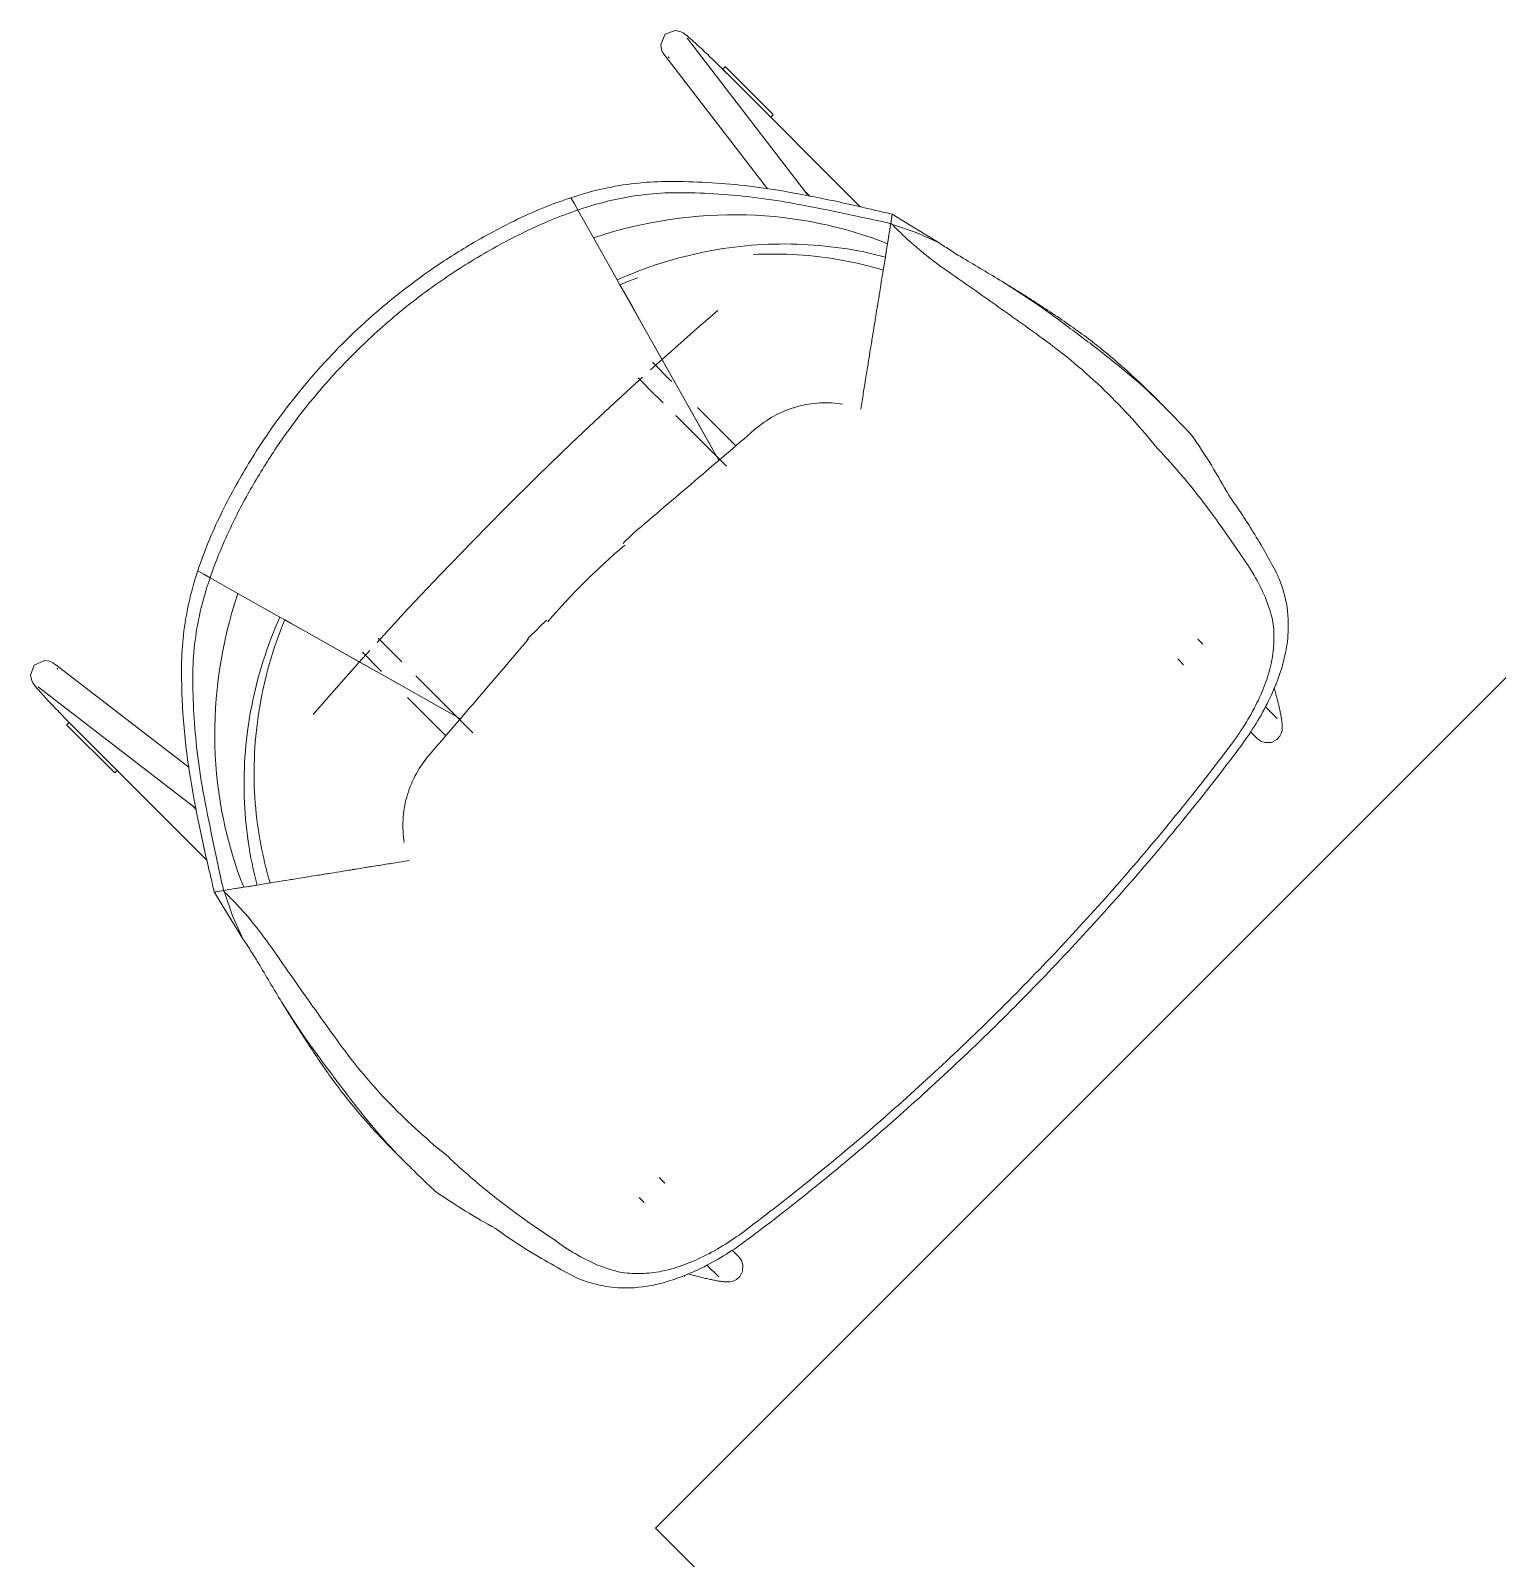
# Model space of a CAD drawing. Header units: millimetres. Extents: x 79795 to 317870, y -36033 to 97293.
# Drawn here: x 169828 to 170660, y 24612 to 25478 of the extents above; entities that cross this region are included whole.
import ezdxf

# ---------------------------------------------------------------- set-up
doc = ezdxf.new("R2010")
doc.units = ezdxf.units.MM
doc.header["$MEASUREMENT"] = 0
doc.layers.add('I-FURN', color=8, linetype='CONTINUOUS', lineweight=9)

msp = doc.modelspace()

# ---------------------------------------------------------------- linework, layer by layer
at = {"layer": 'I-FURN'}
for p, q in [((170188.34, 25476.32), (170185.7, 25470.5)), ((170188.34, 25476.32), (170194.01, 25478.41)), ((170194.01, 25478.41), (170196.52, 25477.94)), ((170196.52, 25477.94), (170197.66, 25477.45)), ((170197.66, 25477.45), (170198.36, 25477.06)), ((170198.36, 25477.06), (170198.9, 25476.72)), ((170198.9, 25476.72), (170199.36, 25476.39)), ((170199.36, 25476.39), (170199.81, 25476.06)), ((170185.7, 25470.5), (170186.12, 25467.75)), ((170186.12, 25467.75), (170186.62, 25466.53)), ((170199.81, 25476.06), (170200.25, 25475.72)), ((170200.25, 25475.72), (170200.71, 25475.35)), ((170200.65, 25474.17), (170200.7, 25474.11)), ((170200.7, 25474.11), (170200.81, 25473.96)), ((170200.71, 25475.35), (170201.18, 25474.96)), ((170200.81, 25473.96), (170200.85, 25473.91)), ((170268.06, 25386.65), (170200.85, 25473.91)), ((170201.18, 25474.96), (170201.68, 25474.54)), ((170201.68, 25474.54), (170202.21, 25474.1)), ((170202.21, 25474.1), (170202.76, 25473.62)), ((170202.76, 25473.62), (170203.34, 25473.11)), ((170203.34, 25473.11), (170203.95, 25472.57)), ((170203.95, 25472.57), (170204.58, 25472)), ((170204.58, 25472), (170205.25, 25471.4)), ((170205.25, 25471.4), (170205.94, 25470.77)), ((170205.94, 25470.77), (170206.66, 25470.11)), ((170206.66, 25470.11), (170207.4, 25469.43)), ((170207.4, 25469.43), (170208.17, 25468.71)), ((170208.17, 25468.71), (170208.96, 25467.97)), ((170208.96, 25467.97), (170209.78, 25467.21)), ((170186.62, 25466.53), (170187.02, 25465.81)), ((170187.02, 25465.81), (170187.36, 25465.26)), ((170187.36, 25465.26), (170187.69, 25464.79)), ((170187.69, 25464.79), (170188.02, 25464.35)), ((170188.02, 25464.35), (170188.17, 25464.15)), ((170188.17, 25464.15), (170246.34, 25388.63)), ((170190, 25463.42), (170190.15, 25463.3)), ((170190.15, 25463.3), (170190.38, 25463.13)), ((170190.38, 25463.13), (170190.67, 25462.89)), ((170209.78, 25467.21), (170210.62, 25466.42)), ((170210.62, 25466.42), (170211.47, 25465.6)), ((170211.47, 25465.6), (170212.35, 25464.77)), ((170212.35, 25464.77), (170213.25, 25463.91)), ((170213.25, 25463.91), (170214.16, 25463.03)), ((170214.16, 25463.03), (170215.09, 25462.14)), ((170215.09, 25462.14), (170216.03, 25461.23)), ((170216.03, 25461.23), (170216.98, 25460.3)), ((170216.98, 25460.3), (170217.95, 25459.36)), ((170217.95, 25459.36), (170218.92, 25458.41)), ((170218.92, 25458.41), (170219.91, 25457.44)), ((170219.91, 25457.44), (170220.89, 25456.47)), ((170220.81, 25456.56), (170222.18, 25457.93)), ((170225.12, 25452.26), (170220.81, 25456.56)), ((170220.89, 25456.47), (170221.89, 25455.48)), ((170221.89, 25455.48), (170222.89, 25454.5)), ((170249.49, 25430.72), (170222.23, 25457.98)), ((170222.89, 25454.5), (170223.88, 25453.5)), ((170223.88, 25453.5), (170224.88, 25452.5)), ((170224.88, 25452.5), (170225.11, 25452.28)), ((170299.06, 25378.33), (170225.11, 25452.28)), ((170248.07, 25429.3), (170247.69, 25429.68)), ((170249.44, 25430.67), (170248.07, 25429.3)), ((170134.82, 25383.61), (170136.79, 25380.11)), ((170134.82, 25383.61), (170136.79, 25380.11)), ((170267.6, 25387.16), (170270.3, 25384.46)), ((170268.06, 25386.65), (170268.85, 25385.48)), ((170136.79, 25380.11), (170138.77, 25376.59)), ((170136.79, 25380.11), (170138.77, 25376.59)), ((170147.62, 25360.88), (170138.77, 25376.59)), ((170138.77, 25376.59), (170147.62, 25360.88)), ((170317.04, 25374.32), (170316.17, 25368.94)), ((170316.18, 25368.97), (170317.04, 25374.3)), ((170316.18, 25369), (170317.04, 25374.3)), ((170330.25, 25366.24), (170316.95, 25374.36)), ((170315.69, 25369.06), (170316.18, 25368.97)), ((170317.09, 25368.36), (170316.17, 25368.94)), ((170317.09, 25368.36), (170330.6, 25363.83)), ((170343.55, 25358.11), (170330.25, 25366.24)), ((170330.6, 25363.83), (170343.55, 25358.11)), ((170161.08, 25337), (170147.62, 25360.88)), ((170147.62, 25360.88), (170161.08, 25337)), ((170314.32, 25357.51), (170313.62, 25353.19)), ((170315.3, 25363.54), (170314.32, 25357.51)), ((170313.1, 25349.95), (170311.9, 25342.56)), ((170313.62, 25353.19), (170313.1, 25349.95)), ((170162.6, 25334.29), (170161.08, 25337)), ((170161.08, 25337), (170162.6, 25334.29)), ((170164.68, 25330.61), (170162.6, 25334.29)), ((170162.6, 25334.29), (170218.71, 25234.71)), ((170169.48, 25322.08), (170164.68, 25330.61)), ((170379.35, 25336.1), (170389.96, 25329.26)), ((170389.96, 25329.26), (170400.62, 25322.09)), ((170176.78, 25309.13), (170169.48, 25322.08)), ((170400.62, 25322.09), (170411.94, 25313.93)), ((170218.15, 25319.65), (170206.08, 25309.22)), ((170186.18, 25292.44), (170176.78, 25309.13)), ((170206.08, 25309.22), (170186.7, 25292.07)), ((170186.7, 25292.07), (170179.99, 25286.02)), ((170191.34, 25279.99), (170181.06, 25290.28)), ((170197.21, 25272.87), (170186.18, 25292.44)), ((170154.27, 25262.41), (170173.51, 25280.14)), ((170173, 25281.36), (170182.86, 25271.51)), ((170173.51, 25280.14), (170175.46, 25281.92)), ((170191.34, 25279.99), (170192.02, 25279.31)), ((170183.46, 25270.91), (170182.86, 25271.51)), ((170184.16, 25270.21), (170183.46, 25270.91)), ((170184.87, 25269.5), (170184.16, 25270.21)), ((170185.6, 25268.77), (170184.87, 25269.5)), ((170186.34, 25268.02), (170185.6, 25268.77)), ((170209.29, 25251.43), (170197.21, 25272.87)), ((170470.04, 25266.19), (170464.09, 25272.13)), ((170135.16, 25244.37), (170154.27, 25262.41)), ((170187.1, 25267.27), (170186.34, 25268.02)), ((170195.12, 25259.24), (170194.3, 25260.06)), ((170228.36, 25242.98), (170206.67, 25264.66)), ((170288.86, 25266.54), (170287.38, 25266.74)), ((170195.94, 25258.42), (170195.12, 25259.24)), ((170195.94, 25258.42), (170222.98, 25231.39)), ((170218.71, 25234.71), (170209.29, 25251.43)), ((170116.22, 25226.05), (170135.16, 25244.37)), ((170097.46, 25207.49), (170116.22, 25226.05)), ((170078.92, 25188.71), (170097.46, 25207.49)), ((170060.63, 25169.75), (170078.92, 25188.71)), ((169926.74, 25170.06), (169923.24, 25172.03)), ((169926.74, 25170.06), (169923.24, 25172.03)), ((169930.25, 25168.08), (169926.74, 25170.06)), ((169930.25, 25168.08), (169926.74, 25170.06)), ((169930.25, 25168.08), (169945.97, 25159.22)), ((169945.97, 25159.22), (169930.25, 25168.08)), ((170042.62, 25150.63), (170060.63, 25169.75)), ((169945.97, 25159.22), (169969.85, 25145.77)), ((169969.85, 25145.77), (169945.97, 25159.22)), ((170024.92, 25131.38), (170042.62, 25150.63)), ((169969.85, 25145.77), (169972.56, 25144.24)), ((169972.56, 25144.24), (169969.85, 25145.77)), ((169972.56, 25144.24), (169976.23, 25142.17)), ((170072.14, 25088.14), (169972.56, 25144.24)), ((169976.23, 25142.17), (169984.77, 25137.36)), ((169984.77, 25137.36), (169997.72, 25130.07)), ((169997.72, 25130.07), (170014.41, 25120.66)), ((170035.34, 25123.99), (170025.48, 25133.84)), ((170110, 25133.12), (170110.78, 25133.41)), ((170493.07, 25130.42), (170490.18, 25133.31)), ((169830.53, 25118.5), (169836.35, 25121.14)), ((169836.35, 25121.14), (169839.09, 25120.73)), ((170014.78, 25120.14), (170020.82, 25126.86)), ((170016.57, 25125.79), (170026.85, 25115.5)), ((170035.34, 25123.99), (170036.02, 25123.31)), ((170036.02, 25123.31), (170036.72, 25122.61)), ((170036.72, 25122.61), (170037.43, 25121.89)), ((170037.43, 25121.89), (170038.16, 25121.16)), ((170038.16, 25121.16), (170038.91, 25120.42)), ((170677.73, 25124.09), (170182.75, 24629.12)), ((170478.87, 25121.99), (170482.11, 25118.76)), ((169830.53, 25118.5), (169828.44, 25112.84)), ((169828.44, 25112.84), (169828.9, 25110.33)), ((169839.09, 25120.73), (169840.31, 25120.23)), ((169840.31, 25120.23), (169841.04, 25119.83)), ((169841.04, 25119.83), (169841.58, 25119.48)), ((169841.58, 25119.48), (169842.05, 25119.15)), ((169842.05, 25119.15), (169842.5, 25118.83)), ((169842.5, 25118.83), (169842.7, 25118.67)), ((169918.31, 25060.43), (169842.7, 25118.67)), ((169843.43, 25116.85), (169843.54, 25116.69)), ((169843.54, 25116.69), (169843.72, 25116.47)), ((169843.72, 25116.47), (169843.95, 25116.18)), ((169997.62, 25100.76), (170014.78, 25120.14)), ((170014.41, 25120.66), (170033.98, 25109.64)), ((170027.45, 25114.9), (170026.85, 25115.5)), ((170046.88, 25112.45), (170047.7, 25111.63)), ((169828.9, 25110.33), (169829.39, 25109.18)), ((169829.39, 25109.18), (169829.79, 25108.48)), ((169829.79, 25108.48), (169830.13, 25107.95)), ((169830.13, 25107.95), (169830.46, 25107.48)), ((169830.46, 25107.48), (169830.78, 25107.04)), ((169830.78, 25107.04), (169831.13, 25106.59)), ((169831.13, 25106.59), (169831.49, 25106.14)), ((169831.49, 25106.14), (169831.88, 25105.66)), ((169831.88, 25105.66), (169832.3, 25105.16)), ((169832.3, 25105.16), (169832.75, 25104.64)), ((169832.67, 25106.19), (169832.73, 25106.15)), ((169832.73, 25106.15), (169832.89, 25106.03)), ((169832.75, 25104.64), (169833.23, 25104.09)), ((169832.89, 25106.03), (169832.94, 25106)), ((169832.94, 25106), (169920.19, 25038.78)), ((169833.23, 25104.09), (169833.73, 25103.51)), ((170033.98, 25109.64), (170055.41, 25097.56)), ((170047.7, 25111.63), (170048.42, 25110.9)), ((170079.24, 25080.08), (170048.42, 25110.9)), ((170534.49, 25102.3), (170533.57, 25105.7)), ((170535.06, 25107.63), (170534.56, 25107.49)), ((169833.73, 25103.51), (169834.27, 25102.9)), ((169834.27, 25102.9), (169834.84, 25102.26)), ((169834.84, 25102.26), (169835.44, 25101.6)), ((169835.44, 25101.6), (169836.07, 25100.91)), ((169836.07, 25100.91), (169836.73, 25100.19)), ((169836.73, 25100.19), (169837.42, 25099.44)), ((169837.42, 25099.44), (169838.13, 25098.68)), ((169838.13, 25098.68), (169838.87, 25097.88)), ((169838.87, 25097.88), (169839.64, 25097.07)), ((169839.64, 25097.07), (169840.43, 25096.23)), ((169840.43, 25096.23), (169841.24, 25095.37)), ((169841.24, 25095.37), (169842.08, 25094.49)), ((169988.75, 25090.49), (169997.62, 25100.76)), ((170042.18, 25100.17), (170063.87, 25078.49)), ((170055.41, 25097.56), (170072.14, 25088.14)), ((170534.54, 25102.1), (170534.49, 25102.3)), ((170534.73, 25101.38), (170534.54, 25102.1)), ((170534.92, 25100.66), (170534.73, 25101.38)), ((170535.1, 25099.94), (170534.92, 25100.66)), ((170535.29, 25099.22), (170535.1, 25099.94)), ((170535.46, 25098.51), (170535.29, 25099.22)), ((170535.64, 25097.8), (170535.46, 25098.51)), ((170535.81, 25097.09), (170535.64, 25097.8)), ((170535.97, 25096.4), (170535.81, 25097.09)), ((170536.14, 25095.71), (170535.97, 25096.4)), ((170536.29, 25095.03), (170536.14, 25095.71)), ((170536.44, 25094.35), (170536.29, 25095.03)), ((169842.08, 25094.49), (169842.94, 25093.6)), ((169842.94, 25093.6), (169843.81, 25092.69)), ((169843.81, 25092.69), (169844.71, 25091.76)), ((169844.71, 25091.76), (169845.62, 25090.82)), ((169845.62, 25090.82), (169846.55, 25089.86)), ((169846.55, 25089.86), (169847.49, 25088.9)), ((169847.49, 25088.9), (169848.44, 25087.92)), ((169848.44, 25087.92), (169849.41, 25086.94)), ((169849.41, 25086.94), (169850.38, 25085.95)), ((170535.26, 25088.23), (170528.57, 25094.92)), ((170536.59, 25093.69), (170536.44, 25094.35)), ((170536.73, 25093.04), (170536.59, 25093.69)), ((170536.86, 25092.4), (170536.73, 25093.04)), ((170536.99, 25091.78), (170536.86, 25092.4)), ((170537.12, 25091.16), (170536.99, 25091.78)), ((170537.23, 25090.56), (170537.12, 25091.16)), ((170537.34, 25089.98), (170537.23, 25090.56)), ((170537.45, 25089.41), (170537.34, 25089.98)), ((170537.54, 25088.85), (170537.45, 25089.41)), ((170537.64, 25088.31), (170537.54, 25088.85)), ((170537.72, 25087.78), (170537.64, 25088.31)), ((170537.8, 25087.27), (170537.72, 25087.78)), ((170537.87, 25086.77), (170537.8, 25087.27)), ((170537.93, 25086.28), (170537.87, 25086.77)), ((169848.87, 25084.62), (169876.13, 25057.36)), ((169848.92, 25084.67), (169850.28, 25086.03)), ((169850.28, 25086.03), (169854.55, 25081.76)), ((169850.38, 25085.95), (169851.36, 25084.96)), ((169851.36, 25084.96), (169852.35, 25083.96)), ((169852.35, 25083.96), (169853.34, 25082.96)), ((169853.34, 25082.96), (169854.34, 25081.96)), ((169854.34, 25081.96), (169854.56, 25081.74)), ((169854.56, 25081.74), (169928.52, 25007.78)), ((170520.16, 25080.7), (170523.95, 25076.91)), ((170535.04, 25076.29), (170536.74, 25078.21)), ((170536.74, 25078.21), (170537.5, 25079.73)), ((170537.5, 25079.73), (170537.85, 25080.85)), ((170537.85, 25080.85), (170538.01, 25081.69)), ((170537.98, 25085.81), (170537.93, 25086.28)), ((170538.03, 25085.34), (170537.98, 25085.81)), ((170538.01, 25081.69), (170538.09, 25082.37)), ((170538.07, 25084.88), (170538.03, 25085.34)), ((170538.1, 25084.42), (170538.07, 25084.88)), ((170538.09, 25082.37), (170538.13, 25082.95)), ((170538.12, 25083.95), (170538.1, 25084.42)), ((170538.13, 25083.47), (170538.12, 25083.95)), ((170538.13, 25082.95), (170538.13, 25083.47)), ((170524.65, 25076.29), (170523.95, 25076.91)), ((170526.07, 25075.35), (170524.65, 25076.29)), ((170528.5, 25074.54), (170526.07, 25075.35)), ((170531.96, 25074.71), (170528.5, 25074.54)), ((170531.96, 25074.71), (170535.04, 25076.29)), ((169877.54, 25058.77), (169876.18, 25057.41)), ((169922.39, 25036.54), (169919.72, 25039.21)), ((169920.19, 25038.78), (169921.37, 25038)), ((170040.1, 25019.47), (170040.31, 25017.98)), ((169937.88, 24990.67), (169937.78, 24991.15)), ((169949.34, 24992.53), (169943.3, 24991.55)), ((169953.65, 24993.22), (169949.34, 24992.53)), ((169956.9, 24993.75), (169953.66, 24993.22)), ((169964.29, 24994.95), (169956.9, 24993.75)), ((169932.48, 24989.9), (169940.6, 24976.59)), ((169937.9, 24990.67), (169932.53, 24989.8)), ((169932.54, 24989.8), (169937.88, 24990.67)), ((169933.12, 24989.9), (169937.84, 24990.66)), ((169938.48, 24989.76), (169937.9, 24990.67)), ((169943.01, 24976.24), (169938.48, 24989.76)), ((169940.6, 24976.59), (169948.74, 24963.29)), ((169948.74, 24963.29), (169943.01, 24976.24)), ((169977.58, 24916.89), (169970.74, 24927.5)), ((169984.75, 24906.22), (169977.58, 24916.89)), ((169992.92, 24894.91), (169984.75, 24906.22)), ((170034.71, 24842.75), (170040.66, 24836.81)), ((170188.09, 24824.74), (170184.85, 24827.98)), ((170173.54, 24816.66), (170176.43, 24813.78)), ((170229.93, 24782.9), (170226.15, 24786.68)), ((170211.92, 24778.28), (170218.62, 24771.58)), ((170230.56, 24782.2), (170229.93, 24782.9)), ((170231.49, 24780.77), (170230.56, 24782.2)), ((170232.14, 24774.89), (170230.56, 24771.81)), ((170232.31, 24778.34), (170231.49, 24780.77)), ((170232.14, 24774.89), (170232.31, 24778.34)), ((170199.35, 24772.29), (170199.22, 24771.79)), ((170201.14, 24773.27), (170204.55, 24772.36)), ((170204.74, 24772.31), (170204.55, 24772.36)), ((170205.46, 24772.12), (170204.74, 24772.31)), ((170206.19, 24771.93), (170205.46, 24772.12)), ((170206.91, 24771.74), (170206.19, 24771.93)), ((170207.62, 24771.56), (170206.91, 24771.74)), ((170208.34, 24771.38), (170207.62, 24771.56)), ((170209.05, 24771.21), (170208.34, 24771.38)), ((170209.75, 24771.04), (170209.05, 24771.21)), ((170210.45, 24770.87), (170209.75, 24771.04)), ((170211.14, 24770.71), (170210.45, 24770.87)), ((170211.82, 24770.55), (170211.14, 24770.71)), ((170212.49, 24770.4), (170211.82, 24770.55)), ((170213.15, 24770.26), (170212.49, 24770.4)), ((170213.8, 24770.12), (170213.15, 24770.26)), ((170214.44, 24769.98), (170213.8, 24770.12)), ((170215.07, 24769.85), (170214.44, 24769.98)), ((170215.68, 24769.73), (170215.07, 24769.85)), ((170216.28, 24769.61), (170215.68, 24769.73)), ((170216.87, 24769.5), (170216.28, 24769.61)), ((170217.44, 24769.4), (170216.87, 24769.5)), ((170218, 24769.3), (170217.44, 24769.4)), ((170218.54, 24769.21), (170218, 24769.3)), ((170219.06, 24769.13), (170218.54, 24769.21)), ((170219.58, 24769.05), (170219.06, 24769.13)), ((170220.08, 24768.98), (170219.58, 24769.05)), ((170220.56, 24768.92), (170220.08, 24768.98)), ((170221.04, 24768.86), (170220.56, 24768.92)), ((170221.5, 24768.81), (170221.04, 24768.86)), ((170221.96, 24768.77), (170221.5, 24768.81)), ((170222.43, 24768.74), (170221.96, 24768.77)), ((170222.89, 24768.72), (170222.43, 24768.74)), ((170223.38, 24768.71), (170222.89, 24768.72)), ((170223.9, 24768.72), (170223.38, 24768.71)), ((170224.48, 24768.75), (170223.9, 24768.72)), ((170225.16, 24768.83), (170224.48, 24768.75)), ((170226, 24769), (170225.16, 24768.83)), ((170227.11, 24769.34), (170226, 24769)), ((170228.64, 24770.11), (170227.11, 24769.34)), ((170230.56, 24771.81), (170228.64, 24770.11)), ((170182.75, 24629.12), (170677.73, 24134.14))]:
    msp.add_line(p, q, dxfattribs=at)
msp.add_arc((170407.86, 24898.98), 376.15, 130.12594, 139.52933, dxfattribs=at)
for centre, major_axis, ratio, start_param, end_param in [((170276.83, 25875.3), (411.51, -411.51), 0.743145, 5.413461, 5.430001), ((167608.5, 20809.78), (-3756.55, -3756.55), 0.981627, 3.381927, 3.386869), ((168662.85, 21053.35), (4235.43, -4235.43), 0.743145, 1.876602, 1.878583), ((169431.54, 25030.02), (411.51, -411.51), 0.743145, 0.853184, 0.869189), ((174497.06, 27698.34), (-3756.55, -3756.55), 0.981627, 6.037909, 6.042851), ((174253.49, 26644), (4235.43, -4235.43), 0.743145, 4.404602, 4.406583)]:
    msp.add_ellipse(centre, major_axis=major_axis, ratio=ratio, start_param=start_param, end_param=end_param, dxfattribs=at)
for points in [[(170188.35, 25392.77), (170182.73, 25392.75), (170171.25, 25392.02), (170153.27, 25389.09), (170141.01, 25385.66), (170134.82, 25383.61)], [(170252.39, 25387.82), (170245.08, 25389.01), (170230.59, 25390.97), (170209.29, 25392.57), (170195.29, 25392.84), (170188.35, 25392.77)], [(170102.54, 25370.4), (170107.95, 25373.04), (170118.77, 25377.9), (170129.49, 25381.87), (170134.82, 25383.61)], [(170138.77, 25376.59), (170145.24, 25378.83), (170158.03, 25382.56), (170176.81, 25385.72), (170188.81, 25386.44), (170194.7, 25386.42)], [(170194.7, 25386.42), (170201.72, 25386.44), (170215.87, 25386.04), (170237.46, 25384.16), (170252.14, 25381.98), (170259.55, 25380.66)], [(170308.58, 25376.17), (170298.81, 25378.59), (170279.62, 25382.9), (170261.3, 25386.3), (170252.39, 25387.82)], [(170138.77, 25376.59), (170133.8, 25374.93), (170123.81, 25371.2), (170113.74, 25366.68), (170108.7, 25364.24)], [(170314.32, 25357.51), (170289.73, 25367.31), (170235.26, 25378.87), (170176.33, 25370.46), (170147.62, 25360.88)], [(170259.55, 25380.66), (170268.52, 25378.96), (170286.89, 25375.36), (170305.99, 25371.27), (170315.69, 25369.06)], [(170316.18, 25369), (170316.41, 25370.43), (170316.7, 25372.19), (170317.04, 25374.3)], [(170316.17, 25368.94), (170315.74, 25366.24), (170315.36, 25363.94), (170315.05, 25362.04)], [(170349.2, 25341.33), (170345.2, 25344.1), (170337.46, 25349.83), (170326.64, 25358.87), (170320.15, 25365.16), (170317.09, 25368.36)], [(170313.1, 25349.95), (170296.92, 25354.23), (170263.22, 25359.19), (170211.22, 25355), (170177.35, 25344.29), (170161.08, 25337)], [(170314.32, 25357.51), (170314.06, 25355.89), (170313.83, 25354.45), (170313.62, 25353.19)], [(170315.05, 25362.03), (170314.74, 25360.13), (170314.5, 25358.62), (170314.32, 25357.51)], [(170343.55, 25358.11), (170345.74, 25356.58), (170350.21, 25353.58), (170354.84, 25350.72), (170357.2, 25349.33)], [(170313.62, 25353.19), (170313.42, 25351.93), (170313.24, 25350.85), (170313.1, 25349.95)], [(170172.77, 25338.22), (170169.36, 25336.99), (170165.97, 25335.68), (170162.6, 25334.29)], [(170401.98, 25303.97), (170393.25, 25310.28), (170375.72, 25322.83), (170358.06, 25335.19), (170349.2, 25341.33)], [(170430.8, 25301.65), (170424.24, 25306.65), (170410.66, 25316.29), (170396.44, 25325.46), (170389.23, 25329.99)], [(170308.55, 25321.87), (170308.27, 25320.14), (170307.98, 25318.33), (170307.67, 25316.45)], [(170309.56, 25328.09), (170309.22, 25326.05), (170308.87, 25323.83), (170308.48, 25321.47)], [(170307.67, 25316.44), (170307.29, 25314.09), (170306.89, 25311.64), (170306.48, 25309.08)], [(170411.94, 25313.93), (170418.56, 25309.01), (170431.68, 25299.24), (170450.65, 25284.28), (170462.37, 25273.82), (170467.88, 25268.34)], [(170305.51, 25303.12), (170305.08, 25300.49), (170304.64, 25297.76), (170304.19, 25294.99)], [(170306.58, 25309.71), (170306.23, 25307.57), (170305.87, 25305.37), (170305.51, 25303.11)], [(170467.29, 25241.5), (170462.76, 25247.12), (170453.21, 25258.2), (170437.66, 25274.43), (170420.62, 25289.83), (170408.34, 25299.37), (170401.98, 25303.97)], [(170304.33, 25295.86), (170303.93, 25293.39), (170303.53, 25290.89), (170303.12, 25288.34)], [(170461.57, 25274.65), (170456.77, 25279.42), (170446.81, 25288.67), (170436.23, 25297.39), (170430.8, 25301.65)], [(170303.11, 25288.31), (170302.66, 25285.49), (170302.2, 25282.65), (170301.72, 25279.73)], [(170301.9, 25280.84), (170301.47, 25278.19), (170301.03, 25275.49), (170300.59, 25272.77)], [(170300.6, 25272.81), (170300.12, 25269.82), (170299.63, 25266.8), (170299.13, 25263.73)], [(170467.86, 25268.35), (170465.77, 25270.46), (170463.67, 25272.56), (170461.57, 25274.65)], [(170467.88, 25268.34), (170471.17, 25265.07), (170477.64, 25258.55), (170483.86, 25252.03), (170486.91, 25248.76)], [(170287.38, 25266.74), (170283.08, 25267.34), (170274.38, 25267.58), (170261.59, 25265.14), (170249.59, 25260.06), (170242.44, 25255.09), (170239.16, 25252.25)], [(170239.16, 25252.25), (170227.79, 25242.45), (170204.93, 25222.82), (170181.82, 25203.16), (170170.2, 25193.33)], [(170486.91, 25248.76), (170490.76, 25243.14), (170498.12, 25231.85), (170504.72, 25220.5), (170507.82, 25214.82)], [(170514.18, 25181.57), (170509.9, 25188.13), (170500.71, 25201.35), (170485.28, 25221.64), (170473.5, 25234.91), (170467.29, 25241.5)], [(170507.82, 25214.82), (170513.13, 25207.33), (170522.99, 25192.45), (170531.22, 25177.83), (170534.92, 25170.59)], [(169923.24, 25172.03), (169924.98, 25177.35), (169928.94, 25188.07), (169933.81, 25198.89), (169936.45, 25204.31)], [(169942.61, 25198.15), (169940.17, 25193.11), (169935.65, 25183.04), (169931.91, 25173.04), (169930.25, 25168.08)], [(170170.2, 25193.33), (170168.25, 25191.38), (170166.31, 25189.43), (170164.36, 25187.49)], [(170532.59, 25144.25), (170531.53, 25148.67), (170528.75, 25157.31), (170522.37, 25169.67), (170517.1, 25177.65), (170514.18, 25181.57)], [(169923.24, 25172.03), (169921.19, 25165.83), (169917.76, 25153.58), (169914.82, 25135.6), (169914.1, 25124.12), (169914.07, 25118.5)], [(169920.42, 25112.14), (169920.41, 25118.03), (169921.12, 25130.03), (169924.28, 25148.82), (169928.02, 25161.61), (169930.25, 25168.08)], [(169945.97, 25159.22), (169936.39, 25130.52), (169927.97, 25071.59), (169939.53, 25017.11), (169949.34, 24992.53)], [(169969.85, 25145.77), (169962.56, 25129.49), (169951.84, 25095.62), (169947.66, 25043.62), (169952.62, 25009.93), (169956.9, 24993.75)], [(169972.56, 25144.24), (169965.81, 25127.93), (169956.23, 25094.21), (169953.71, 25043.12), (169959.62, 25010.49), (169964.29, 24994.95)], [(170120.92, 25144.05), (170117.28, 25140.41), (170113.64, 25136.76), (170110, 25133.12)], [(170524.57, 25098.7), (170526.44, 25102.64), (170529.63, 25110.46), (170532.66, 25122.14), (170533.76, 25133.49), (170533.21, 25140.71), (170532.59, 25144.25)], [(170110.78, 25133.41), (170101.4, 25122.34), (170082.66, 25100.32), (170063.94, 25078.53), (170054.59, 25067.69)], [(169914.07, 25118.5), (169913.94, 25108.15), (169914.64, 25087.14), (169917.25, 25065.46), (169919.03, 25054.45)], [(169926.18, 25047.3), (169924.87, 25054.69), (169922.69, 25069.36), (169920.81, 25090.98), (169920.41, 25105.13), (169920.42, 25112.14)], [(170535.18, 25109.32), (170533.54, 25105.06), (170529.76, 25096.59), (170522.56, 25083.81), (170516.87, 25075.53), (170513.79, 25071.42)], [(170509.3, 25073.65), (170512.36, 25077.73), (170517.96, 25086), (170522.54, 25094.44), (170524.57, 25098.7)], [(170054.59, 25067.69), (170051.75, 25064.4), (170046.77, 25057.24), (170041.7, 25045.24), (170039.26, 25032.45), (170039.51, 25023.75), (170040.1, 25019.47)], [(169919.03, 25054.45), (169920.55, 25045.5), (169923.96, 25027.13), (169928.26, 25007.99), (169930.67, 24998.26)], [(169937.78, 24991.15), (169935.58, 25000.84), (169931.49, 25019.93), (169927.89, 25038.31), (169926.18, 25047.3)], [(169997.76, 25000.37), (169995.21, 24999.96), (169992.73, 24999.55), (169990.38, 24999.17)], [(169997.14, 25000.27), (169999.27, 25000.61), (170001.48, 25000.97), (170003.73, 25001.34)], [(170011.85, 25002.65), (170009.08, 25002.2), (170006.37, 25001.76), (170003.73, 25001.34)], [(170043.11, 25007.72), (170040.05, 25007.22), (170037.03, 25006.73), (170034.04, 25006.24)], [(169937.9, 24990.67), (169940.6, 24991.11), (169942.91, 24991.48), (169944.81, 24991.79)], [(169944.82, 24991.79), (169946.72, 24992.1), (169948.23, 24992.35), (169949.34, 24992.53)], [(169949.34, 24992.53), (169950.96, 24992.79), (169952.39, 24993.02), (169953.65, 24993.22)], [(169953.66, 24993.22), (169954.92, 24993.43), (169956, 24993.6), (169956.9, 24993.75)], [(169975.29, 24996.73), (169972.37, 24996.26), (169967.5, 24995.47), (169964.99, 24995.06), (169964.29, 24994.95)], [(169975.08, 24996.7), (169976.23, 24996.88), (169977.46, 24997.08), (169978.75, 24997.29)], [(169985.38, 24998.36), (169983.01, 24997.98), (169980.87, 24997.63), (169978.83, 24997.3)], [(169984.98, 24998.3), (169986.71, 24998.58), (169988.52, 24998.87), (169990.4, 24999.18)], [(169937.85, 24990.66), (169936.55, 24990.45), (169934.93, 24990.19), (169933.12, 24989.9)], [(169965.52, 24957.65), (169962.75, 24961.65), (169957.02, 24969.39), (169947.98, 24980.21), (169941.68, 24986.7), (169938.48, 24989.76)], [(169948.74, 24963.29), (169950.27, 24961.1), (169953.26, 24956.64), (169956.12, 24952.01), (169957.52, 24949.65)], [(170002.88, 24904.87), (169996.56, 24913.6), (169984.02, 24931.13), (169971.65, 24948.79), (169965.52, 24957.65)], [(169976.86, 24917.61), (169981.39, 24910.41), (169990.56, 24896.18), (170000.19, 24882.61), (170005.19, 24876.05)], [(170065.35, 24839.55), (170059.73, 24844.09), (170048.65, 24853.64), (170032.42, 24869.19), (170017.02, 24886.22), (170007.47, 24898.5), (170002.88, 24904.87)], [(170038.51, 24838.96), (170033.03, 24844.48), (170022.56, 24856.19), (170007.6, 24875.16), (169997.83, 24888.29), (169992.92, 24894.91)], [(170005.19, 24876.05), (170009.45, 24870.62), (170018.18, 24860.03), (170027.42, 24850.08), (170032.19, 24845.28)], [(170032.19, 24845.28), (170034.29, 24843.17), (170036.39, 24841.08), (170038.49, 24838.99)], [(170058.09, 24819.94), (170054.82, 24822.98), (170048.29, 24829.21), (170041.77, 24835.67), (170038.51, 24838.96)], [(170125.27, 24792.67), (170118.71, 24796.94), (170105.49, 24806.14), (170085.2, 24821.57), (170071.94, 24833.35), (170065.35, 24839.55)], [(170058.09, 24819.94), (170063.72, 24816.07), (170075.03, 24808.71), (170086.36, 24802.12), (170092.03, 24799.03)], [(170092.03, 24799.03), (170096.99, 24795.44), (170106.9, 24788.63), (170121.83, 24779.77), (170131.48, 24774.43), (170136.25, 24771.93)], [(170162.6, 24774.25), (170158.16, 24775.33), (170149.48, 24778.12), (170137.16, 24784.49), (170129.19, 24789.75), (170125.27, 24792.67)], [(170197.53, 24771.66), (170201.78, 24773.31), (170210.26, 24777.09), (170223.04, 24784.29), (170231.32, 24789.98), (170235.42, 24793.05)], [(170233.2, 24797.55), (170229.11, 24794.49), (170220.85, 24788.89), (170212.41, 24784.31), (170208.15, 24782.28)], [(170208.15, 24782.28), (170204.2, 24780.4), (170196.38, 24777.22), (170184.71, 24774.19), (170173.35, 24773.09), (170166.14, 24773.64), (170162.6, 24774.25)]]:
    msp.add_open_spline(points, degree=3, dxfattribs=at)
for points, knots in [([(169936.45, 25204.31), (169941.17, 25213.94), (169951.59, 25232.97), (169970.09, 25260.61), (169991.35, 25286.75), (170019.82, 25315.77), (170049.75, 25339.62), (170079.57, 25358.43), (170094.83, 25366.62), (170102.54, 25370.4)], [-1, -1, -1, -1, -0.861111, -0.722222, -0.583333, -0.444444, -0.222222, -0.111111, 0, 0, 0, 0]), ([(170108.7, 25364.24), (170099.04, 25359.55), (170079.97, 25349.17), (170052.29, 25330.71), (170026.11, 25309.47), (169997.09, 25280.99), (169973.26, 25251.03), (169954.5, 25221.15), (169946.36, 25205.87), (169942.61, 25198.15)], [-1, -1, -1, -1, -0.861111, -0.722222, -0.583333, -0.444444, -0.222222, -0.111111, 0, 0, 0, 0]), ([(170311.9, 25342.56), (170296.35, 25347.23), (170271.88, 25351.66), (170246.61, 25351.83), (170238.15, 25351.4)], [0, 0, 0, 0, 0.3333333, 0.5000122, 0.5000122, 0.5000122, 0.5000122]), ([(170311.9, 25342.56), (170311.81, 25342.03), (170311.54, 25340.37), (170310.89, 25336.36), (170310.35, 25333.01), (170310.12, 25331.56)], [-1, -1, -1, -1, -0.8928571, -0.7857143, -0.7142857, -0.7142857, -0.7142857, -0.7142857]), ([(170310.15, 25331.76), (170310.04, 25331.05), (170309.84, 25329.87), (170309.64, 25328.59), (170309.56, 25328.1)], [-0.71428571, -0.71428571, -0.71428571, -0.71428571, -0.67857143, -0.65678994, -0.65678994, -0.65678994, -0.65678994]), ([(170534.92, 25170.59), (170536.22, 25167.88), (170538.43, 25162.34), (170541.38, 25150.75), (170542.06, 25137.44), (170539.64, 25122.43), (170536.89, 25113.73), (170535.18, 25109.32)], [-1, -1, -1, -1, -0.85, -0.7, -0.4, -0.2, 0, 0, 0, 0]), ([(170233.2, 24797.55), (170246.1, 24807.24), (170271.62, 24827.15), (170321.6, 24869.13), (170381.66, 24925.18), (170437.72, 24985.24), (170479.69, 25035.22), (170499.6, 25060.74), (170509.3, 25073.65)], [-1, -1, -1, -1, -0.875, -0.75, -0.5, -0.25, -0.125, 0, 0, 0, 0]), ([(170513.79, 25071.42), (170504.01, 25058.42), (170483.93, 25032.69), (170441.6, 24982.31), (170385.08, 24921.76), (170324.54, 24865.24), (170274.15, 24822.91), (170248.43, 24802.83), (170235.42, 24793.05)], [-1, -1, -1, -1, -0.875, -0.75, -0.5, -0.25, -0.125, 0, 0, 0, 0]), ([(170010.98, 25002.51), (170011.59, 25002.61), (170014.01, 25003), (170016.55, 25003.41), (170018.48, 25003.72), (170018.53, 25003.73)], [0.71428571, 0.71428571, 0.71428571, 0.71428571, 0.73214286, 0.78571429, 0.78716796, 0.78716796, 0.78716796, 0.78716796]), ([(170027.11, 25005.12), (170024.5, 25004.7), (170021.63, 25004.24), (170018.81, 25003.78), (170018.54, 25003.73)], [-0.85714286, -0.85714286, -0.85714286, -0.85714286, -0.78571429, -0.77790979, -0.77790979, -0.77790979, -0.77790979]), ([(170026, 25004.94), (170027.28, 25005.15), (170029.94, 25005.58), (170032.65, 25006.02), (170034.06, 25006.25)], [0.85714286, 0.85714286, 0.85714286, 0.85714286, 0.89285714, 0.93070121, 0.93070121, 0.93070121, 0.93070121]), ([(170136.25, 24771.93), (170139.87, 24770.2), (170147.3, 24767.42), (170161.12, 24764.84), (170174.73, 24765.35), (170187.67, 24768.19), (170194.22, 24770.38), (170197.53, 24771.66)], [0, 0, 0, 0, 0.2, 0.4, 0.7, 0.85, 1, 1, 1, 1])]:
    msp.add_open_spline(points, degree=3, knots=knots, dxfattribs=at)

doc.saveas('drawing.dxf')
